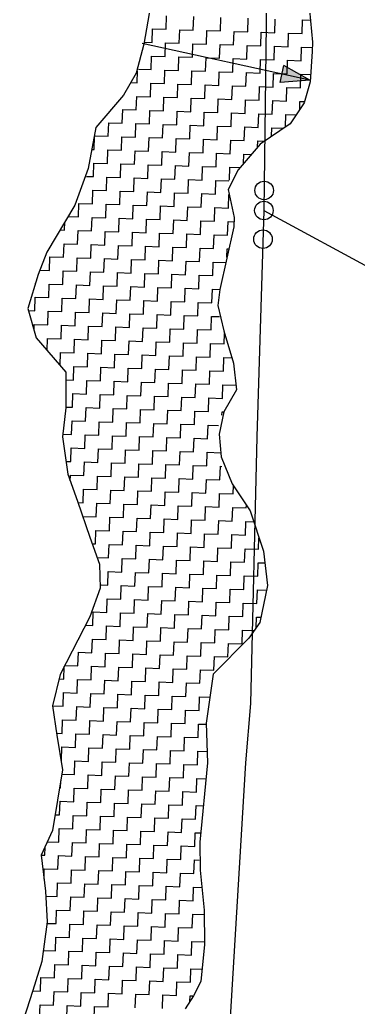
# Model space of a CAD drawing. Header units: metres. Extents: x 289133 to 292218, y 2093453 to 2100632.
# Drawn here: x 290690.5 to 290855.1, y 2095030.7 to 2095511.4 of the extents above; entities that cross this region are included whole.
import ezdxf

# ---------------------------------------------------------------- set-up
doc = ezdxf.new("R2010")
doc.units = ezdxf.units.M
doc.header["$MEASUREMENT"] = 0
doc.layers.add('POLY_HATCH', color=12, linetype='Continuous')
doc.layers.add('POLY_PARCEL', color=6, linetype='Continuous')

msp = doc.modelspace()

# ---------------------------------------------------------------- hatches: boundary and pattern name
h = msp.add_hatch(color=256)
h.paths.add_polyline_path([(290818.1, 2095484.95), (290817.2, 2095480.81), (290831.66, 2095482)])
h.paths.add_polyline_path([(290831.66, 2095482), (290819.01, 2095489.1), (290818.1, 2095484.95)])

# ---------------------------------------------------------------- linework, layer by layer
for points in [[(290831.66, 2095482), (290750.01, 2095499.78)], [(290817.2, 2095480.81), (290819.01, 2095489.1)], [(290831.66, 2095482), (290819.01, 2095489.1)], [(290831.66, 2095482), (290817.2, 2095480.81)]]:
    msp.add_lwpolyline(points)
for centre in [(290809.38, 2095428.28), (290809.26, 2095418.5), (290808.81, 2095404.54)]:
    msp.add_circle(centre, 4.51)
at = {"layer": 'POLY_HATCH'}
for p, q in [((290754.78, 2095521.95), (290750.84, 2095499.48)), ((290831.5, 2095515.97), (290832.95, 2095500.43)), ((290750.84, 2095499.48), (290747.17, 2095485.38)), ((290832.95, 2095500.43), (290832.8, 2095495.91)), ((290832.8, 2095495.91), (290831.69, 2095481.09)), ((290747.17, 2095485.38), (290741.01, 2095474.6)), ((290831.69, 2095481.09), (290828.78, 2095470.85)), ((290741.01, 2095474.6), (290727.6, 2095458.88)), ((290828.78, 2095470.85), (290822.01, 2095460.73)), ((290822.01, 2095460.73), (290807.48, 2095450.85)), ((290727.6, 2095458.88), (290723.74, 2095438.98)), ((290807.48, 2095450.85), (290796.75, 2095438.28)), ((290723.74, 2095438.98), (290717.37, 2095421.1)), ((290796.75, 2095438.28), (290791.93, 2095428.74)), ((290791.93, 2095428.74), (290794.73, 2095415.09)), ((290717.37, 2095421.1), (290703.73, 2095398.28)), ((290794.73, 2095415.09), (290794.59, 2095410.58)), ((290794.59, 2095410.58), (290787.82, 2095379.99)), ((290703.73, 2095398.28), (290699.51, 2095387.43)), ((290699.51, 2095387.43), (290694.47, 2095370.8)), ((290787.82, 2095379.99), (290786.93, 2095372.26)), ((290694.47, 2095370.8), (290698.54, 2095356.46)), ((290786.93, 2095372.26), (290789.77, 2095359.9)), ((290789.77, 2095359.9), (290794.44, 2095344.26)), ((290698.54, 2095356.46), (290712.87, 2095339.87)), ((290712.87, 2095339.87), (290712.97, 2095322.43)), ((290794.44, 2095344.26), (290795.97, 2095331.29)), ((290795.97, 2095331.29), (290789.82, 2095320.51)), ((290712.97, 2095322.43), (290711.23, 2095308.28)), ((290789.82, 2095320.51), (290787.54, 2095309.6)), ((290711.23, 2095308.28), (290713.89, 2095290.11)), ((290787.54, 2095309.6), (290788.49, 2095298.59)), ((290788.49, 2095298.59), (290793.89, 2095285.51)), ((290713.89, 2095290.11), (290718.65, 2095277.04)), ((290793.89, 2095285.51), (290802.52, 2095272.32)), ((290718.65, 2095277.04), (290724.55, 2095259.42)), ((290802.52, 2095272.32), (290809.01, 2095252.74)), ((290724.55, 2095259.42), (290729.31, 2095246.36)), ((290809.01, 2095252.74), (290811.06, 2095235.89)), ((290729.31, 2095246.36), (290729.59, 2095234.72)), ((290729.59, 2095234.72), (290724.63, 2095220.67)), ((290811.06, 2095235.89), (290807.27, 2095217.93)), ((290724.63, 2095220.67), (290710.18, 2095192.71)), ((290807.27, 2095217.93), (290801.86, 2095210.35)), ((290801.86, 2095210.35), (290784.51, 2095192.81)), ((290710.18, 2095192.71), (290706.47, 2095177.33)), ((290784.51, 2095192.81), (290781.18, 2095169.02)), ((290706.47, 2095177.33), (290708.6, 2095163.05)), ((290781.18, 2095169.02), (290781.86, 2095149.62)), ((290708.6, 2095163.05), (290711.3, 2095146.18)), ((290781.86, 2095149.62), (290778.06, 2095111)), ((290711.3, 2095146.18), (290706.52, 2095116.72)), ((290706.52, 2095116.72), (290700.97, 2095104.63)), ((290778.06, 2095111), (290778.28, 2095097.43)), ((290700.97, 2095104.63), (290703, 2095087.13)), ((290778.28, 2095097.43), (290780.25, 2095077.99)), ((290703, 2095087.13), (290703.83, 2095072.25)), ((290780.25, 2095077.99), (290780.37, 2095061.2)), ((290703.83, 2095072.25), (290701.28, 2095052.96)), ((290780.37, 2095061.2), (290778.51, 2095043.17)), ((290701.28, 2095052.96), (290696.96, 2095038.88)), ((290778.51, 2095043.17), (290775.06, 2095036.18)), ((290696.96, 2095038.88), (290690.53, 2095019.07)), ((290775.06, 2095036.18), (290770.99, 2095029.85))]:
    msp.add_line(p, q, dxfattribs=at)
at = {"layer": 'POLY_HATCH', "linetype": 'Continuous'}
for p, q in [((290761.68, 2095506.72), (290761.89, 2095513.34)), ((290774.92, 2095506.31), (290775.12, 2095512.92)), ((290788.15, 2095505.89), (290788.35, 2095512.5)), ((290801.38, 2095505.47), (290801.58, 2095512.09)), ((290814.61, 2095505.06), (290814.81, 2095511.67)), ((290827.84, 2095504.64), (290828.04, 2095511.26)), ((290828.04, 2095511.26), (290831.95, 2095511.13)), ((290754.86, 2095500.31), (290755.07, 2095506.93)), ((290755.07, 2095506.93), (290761.68, 2095506.72)), ((290768.09, 2095499.9), (290768.3, 2095506.51)), ((290768.3, 2095506.51), (290774.92, 2095506.31)), ((290781.32, 2095499.48), (290781.53, 2095506.1)), ((290781.53, 2095506.1), (290788.15, 2095505.89)), ((290794.55, 2095499.07), (290794.76, 2095505.68)), ((290794.76, 2095505.68), (290801.38, 2095505.47)), ((290807.78, 2095498.65), (290807.99, 2095505.26)), ((290807.99, 2095505.26), (290814.61, 2095505.06)), ((290821.01, 2095498.23), (290821.22, 2095504.85)), ((290821.22, 2095504.85), (290827.84, 2095504.64)), ((290751.01, 2095500.44), (290754.86, 2095500.31)), ((290761.27, 2095493.49), (290761.48, 2095500.11)), ((290761.48, 2095500.11), (290768.09, 2095499.9)), ((290774.5, 2095493.07), (290774.71, 2095499.69)), ((290774.71, 2095499.69), (290781.32, 2095499.48)), ((290787.73, 2095492.66), (290787.94, 2095499.27)), ((290787.94, 2095499.27), (290794.55, 2095499.07)), ((290800.96, 2095492.24), (290801.17, 2095498.86)), ((290801.17, 2095498.86), (290807.78, 2095498.65)), ((290814.19, 2095491.83), (290814.4, 2095498.44)), ((290814.4, 2095498.44), (290821.01, 2095498.23)), ((290754.45, 2095487.08), (290754.65, 2095493.7)), ((290754.65, 2095493.7), (290761.27, 2095493.49)), ((290827.42, 2095491.41), (290827.63, 2095498.03)), ((290827.63, 2095498.03), (290832.86, 2095497.86)), ((290767.68, 2095486.67), (290767.88, 2095493.28)), ((290767.88, 2095493.28), (290774.5, 2095493.07)), ((290780.91, 2095486.25), (290781.11, 2095492.87)), ((290781.11, 2095492.87), (290787.73, 2095492.66)), ((290794.14, 2095485.84), (290794.34, 2095492.45)), ((290794.34, 2095492.45), (290800.96, 2095492.24)), ((290807.37, 2095485.42), (290807.57, 2095492.03)), ((290807.57, 2095492.03), (290814.19, 2095491.83)), ((290820.6, 2095485), (290820.8, 2095491.62)), ((290820.8, 2095491.62), (290827.42, 2095491.41)), ((290747.62, 2095480.68), (290747.81, 2095486.5)), ((290748.25, 2095487.28), (290754.45, 2095487.08)), ((290760.85, 2095480.26), (290761.06, 2095486.88)), ((290761.06, 2095486.88), (290767.68, 2095486.67)), ((290774.08, 2095479.84), (290774.29, 2095486.46)), ((290774.29, 2095486.46), (290780.91, 2095486.25)), ((290787.31, 2095479.43), (290787.52, 2095486.04)), ((290787.52, 2095486.04), (290794.14, 2095485.84)), ((290800.54, 2095479.01), (290800.75, 2095485.63)), ((290800.75, 2095485.63), (290807.37, 2095485.42)), ((290813.77, 2095478.6), (290813.98, 2095485.21)), ((290813.98, 2095485.21), (290820.6, 2095485)), ((290827, 2095478.18), (290827.21, 2095484.79)), ((290827.21, 2095484.79), (290831.96, 2095484.65)), ((290744.54, 2095480.77), (290747.62, 2095480.68)), ((290754.03, 2095473.85), (290754.24, 2095480.47)), ((290754.24, 2095480.47), (290760.85, 2095480.26)), ((290767.26, 2095473.44), (290767.47, 2095480.05)), ((290767.47, 2095480.05), (290774.08, 2095479.84)), ((290780.49, 2095473.02), (290780.7, 2095479.64)), ((290780.7, 2095479.64), (290787.31, 2095479.43)), ((290793.72, 2095472.61), (290793.93, 2095479.22)), ((290793.93, 2095479.22), (290800.54, 2095479.01)), ((290740.74, 2095474.27), (290740.8, 2095474.27)), ((290740.8, 2095474.27), (290740.8, 2095474.35)), ((290806.95, 2095472.19), (290807.16, 2095478.8)), ((290807.16, 2095478.8), (290813.77, 2095478.6)), ((290820.18, 2095471.77), (290820.39, 2095478.39)), ((290820.39, 2095478.39), (290827, 2095478.18)), ((290747.21, 2095467.45), (290747.41, 2095474.06)), ((290747.41, 2095474.06), (290754.03, 2095473.85)), ((290760.44, 2095467.03), (290760.64, 2095473.65)), ((290760.64, 2095473.65), (290767.26, 2095473.44)), ((290773.67, 2095466.61), (290773.87, 2095473.23)), ((290773.87, 2095473.23), (290780.49, 2095473.02)), ((290786.9, 2095466.2), (290787.1, 2095472.81)), ((290787.1, 2095472.81), (290793.72, 2095472.61)), ((290800.13, 2095465.78), (290800.34, 2095472.4)), ((290800.34, 2095472.4), (290806.95, 2095472.19)), ((290813.36, 2095465.37), (290813.57, 2095471.98)), ((290813.57, 2095471.98), (290820.18, 2095471.77)), ((290826.67, 2095467.7), (290826.8, 2095471.56)), ((290826.8, 2095471.56), (290828.97, 2095471.5)), ((290740.38, 2095461.04), (290740.59, 2095467.65)), ((290740.59, 2095467.65), (290747.21, 2095467.45)), ((290753.61, 2095460.62), (290753.82, 2095467.24)), ((290753.82, 2095467.24), (290760.44, 2095467.03)), ((290766.84, 2095460.21), (290767.05, 2095466.82)), ((290767.05, 2095466.82), (290773.67, 2095466.61)), ((290780.07, 2095459.79), (290780.28, 2095466.41)), ((290780.28, 2095466.41), (290786.9, 2095466.2)), ((290793.3, 2095459.37), (290793.51, 2095465.99)), ((290793.51, 2095465.99), (290800.13, 2095465.78)), ((290806.53, 2095458.96), (290806.74, 2095465.57)), ((290806.74, 2095465.57), (290813.36, 2095465.37)), ((290819.79, 2095459.22), (290819.97, 2095465.16)), ((290819.97, 2095465.16), (290824.87, 2095465)), ((290733.56, 2095454.63), (290733.77, 2095461.25)), ((290733.77, 2095461.25), (290740.38, 2095461.04)), ((290746.79, 2095454.22), (290747, 2095460.83)), ((290747, 2095460.83), (290753.61, 2095460.62)), ((290760.02, 2095453.8), (290760.23, 2095460.42)), ((290760.23, 2095460.42), (290766.84, 2095460.21)), ((290773.25, 2095453.38), (290773.46, 2095460)), ((290773.46, 2095460), (290780.07, 2095459.79)), ((290786.48, 2095452.97), (290786.69, 2095459.58)), ((290786.69, 2095459.58), (290793.3, 2095459.37)), ((290799.71, 2095452.55), (290799.92, 2095459.17)), ((290799.92, 2095459.17), (290806.53, 2095458.96)), ((290813.02, 2095454.62), (290813.15, 2095458.75)), ((290813.15, 2095458.75), (290818.83, 2095458.57)), ((290726.74, 2095448.23), (290726.94, 2095454.84)), ((290726.94, 2095454.84), (290733.56, 2095454.63)), ((290739.97, 2095447.81), (290740.17, 2095454.42)), ((290740.17, 2095454.42), (290746.79, 2095454.22)), ((290753.2, 2095447.39), (290753.4, 2095454.01)), ((290753.4, 2095454.01), (290760.02, 2095453.8)), ((290766.43, 2095446.98), (290766.63, 2095453.59)), ((290766.63, 2095453.59), (290773.25, 2095453.38)), ((290779.66, 2095446.56), (290779.87, 2095453.18)), ((290779.87, 2095453.18), (290786.48, 2095452.97)), ((290792.89, 2095446.14), (290793.1, 2095452.76)), ((290793.1, 2095452.76), (290799.71, 2095452.55)), ((290806.23, 2095449.39), (290806.33, 2095452.34)), ((290806.33, 2095452.34), (290809.52, 2095452.24)), ((290725.54, 2095448.26), (290726.74, 2095448.23)), ((290733.14, 2095441.4), (290733.35, 2095448.02)), ((290733.35, 2095448.02), (290739.97, 2095447.81)), ((290746.37, 2095440.99), (290746.58, 2095447.6)), ((290746.58, 2095447.6), (290753.2, 2095447.39)), ((290759.6, 2095440.57), (290759.81, 2095447.19)), ((290759.81, 2095447.19), (290766.43, 2095446.98)), ((290772.83, 2095440.15), (290773.04, 2095446.77)), ((290773.04, 2095446.77), (290779.66, 2095446.56)), ((290786.06, 2095439.74), (290786.27, 2095446.35)), ((290786.27, 2095446.35), (290792.89, 2095446.14)), ((290799.36, 2095441.33), (290799.5, 2095445.94)), ((290799.5, 2095445.94), (290803.19, 2095445.82)), ((290726.32, 2095435), (290726.53, 2095441.61)), ((290726.53, 2095441.61), (290733.14, 2095441.4)), ((290739.55, 2095434.58), (290739.76, 2095441.19)), ((290739.76, 2095441.19), (290746.37, 2095440.99)), ((290752.78, 2095434.16), (290752.99, 2095440.78)), ((290752.99, 2095440.78), (290759.6, 2095440.57)), ((290766.01, 2095433.75), (290766.22, 2095440.36)), ((290766.22, 2095440.36), (290772.83, 2095440.15)), ((290779.24, 2095433.33), (290779.45, 2095439.95)), ((290779.45, 2095439.95), (290786.06, 2095439.74)), ((290792.48, 2095433.27), (290792.68, 2095439.53)), ((290792.68, 2095439.53), (290797.69, 2095439.37)), ((290722.99, 2095435.1), (290726.32, 2095435)), ((290732.73, 2095428.17), (290732.93, 2095434.79)), ((290732.93, 2095434.79), (290739.55, 2095434.58)), ((290745.96, 2095427.76), (290746.17, 2095434.37)), ((290746.17, 2095434.37), (290752.78, 2095434.16)), ((290759.19, 2095427.34), (290759.4, 2095433.95)), ((290759.4, 2095433.95), (290766.01, 2095433.75)), ((290772.42, 2095426.92), (290772.63, 2095433.54)), ((290772.63, 2095433.54), (290779.24, 2095433.33)), ((290785.65, 2095426.51), (290785.86, 2095433.12)), ((290785.86, 2095433.12), (290792.18, 2095432.92)), ((290725.9, 2095421.77), (290726.11, 2095428.38)), ((290726.11, 2095428.38), (290732.73, 2095428.17)), ((290739.13, 2095421.35), (290739.34, 2095427.96)), ((290739.34, 2095427.96), (290745.96, 2095427.76)), ((290752.36, 2095420.93), (290752.57, 2095427.55)), ((290752.57, 2095427.55), (290759.19, 2095427.34)), ((290765.59, 2095420.52), (290765.8, 2095427.13)), ((290765.8, 2095427.13), (290772.42, 2095426.92)), ((290778.82, 2095420.1), (290779.03, 2095426.72)), ((290779.03, 2095426.72), (290785.65, 2095426.51)), ((290792.05, 2095419.68), (290792.26, 2095426.3)), ((290792.26, 2095426.3), (290792.43, 2095426.29)), ((290719.08, 2095415.36), (290719.29, 2095421.97)), ((290719.29, 2095421.97), (290725.9, 2095421.77)), ((290732.31, 2095414.94), (290732.52, 2095421.56)), ((290732.52, 2095421.56), (290739.13, 2095421.35)), ((290745.54, 2095414.53), (290745.75, 2095421.14)), ((290745.75, 2095421.14), (290752.36, 2095420.93)), ((290758.77, 2095414.11), (290758.98, 2095420.72)), ((290758.98, 2095420.72), (290765.59, 2095420.52)), ((290772, 2095413.69), (290772.21, 2095420.31)), ((290772.21, 2095420.31), (290778.82, 2095420.1)), ((290785.23, 2095413.28), (290785.44, 2095419.89)), ((290785.44, 2095419.89), (290792.05, 2095419.68)), ((290712.26, 2095408.95), (290712.38, 2095412.75)), ((290714.03, 2095415.52), (290719.08, 2095415.36)), ((290725.49, 2095408.53), (290725.7, 2095415.15)), ((290725.7, 2095415.15), (290732.31, 2095414.94)), ((290738.72, 2095408.12), (290738.93, 2095414.73)), ((290738.93, 2095414.73), (290745.54, 2095414.53)), ((290751.95, 2095407.7), (290752.16, 2095414.32)), ((290752.16, 2095414.32), (290758.77, 2095414.11)), ((290765.18, 2095407.29), (290765.39, 2095413.9)), ((290765.39, 2095413.9), (290772, 2095413.69)), ((290778.41, 2095406.87), (290778.62, 2095413.48)), ((290778.62, 2095413.48), (290785.23, 2095413.28)), ((290791.64, 2095406.45), (290791.85, 2095413.07)), ((290791.85, 2095413.07), (290794.66, 2095412.98)), ((290710.15, 2095409.02), (290712.26, 2095408.95)), ((290718.66, 2095402.13), (290718.87, 2095408.74)), ((290718.87, 2095408.74), (290725.49, 2095408.53)), ((290731.89, 2095401.71), (290732.1, 2095408.33)), ((290732.1, 2095408.33), (290738.72, 2095408.12)), ((290745.12, 2095401.3), (290745.33, 2095407.91)), ((290745.33, 2095407.91), (290751.95, 2095407.7)), ((290758.35, 2095400.88), (290758.56, 2095407.49)), ((290758.56, 2095407.49), (290765.18, 2095407.29)), ((290771.59, 2095400.46), (290771.79, 2095407.08)), ((290771.79, 2095407.08), (290778.41, 2095406.87)), ((290711.84, 2095395.72), (290712.05, 2095402.34)), ((290712.05, 2095402.34), (290718.66, 2095402.13)), ((290784.82, 2095400.05), (290785.02, 2095406.66)), ((290785.02, 2095406.66), (290791.64, 2095406.45)), ((290725.07, 2095395.3), (290725.28, 2095401.92)), ((290725.28, 2095401.92), (290731.89, 2095401.71)), ((290738.3, 2095394.89), (290738.51, 2095401.5)), ((290738.51, 2095401.5), (290745.12, 2095401.3)), ((290751.53, 2095394.47), (290751.74, 2095401.09)), ((290751.74, 2095401.09), (290758.35, 2095400.88)), ((290764.76, 2095394.06), (290764.97, 2095400.67)), ((290764.97, 2095400.67), (290771.59, 2095400.46)), ((290777.99, 2095393.64), (290778.2, 2095400.25)), ((290778.2, 2095400.25), (290784.82, 2095400.05)), ((290791.3, 2095395.73), (290791.43, 2095399.84)), ((290791.43, 2095399.84), (290792.21, 2095399.81)), ((290705.02, 2095389.31), (290705.23, 2095395.93)), ((290705.23, 2095395.93), (290711.84, 2095395.72)), ((290718.25, 2095388.9), (290718.46, 2095395.51)), ((290718.46, 2095395.51), (290725.07, 2095395.3)), ((290731.48, 2095388.48), (290731.69, 2095395.1)), ((290731.69, 2095395.1), (290738.3, 2095394.89)), ((290744.71, 2095388.07), (290744.92, 2095394.68)), ((290744.92, 2095394.68), (290751.53, 2095394.47)), ((290757.94, 2095387.65), (290758.15, 2095394.26)), ((290758.15, 2095394.26), (290764.76, 2095394.06)), ((290771.17, 2095387.23), (290771.38, 2095393.85)), ((290771.38, 2095393.85), (290777.99, 2095393.64)), ((290784.4, 2095386.82), (290784.61, 2095393.43)), ((290784.61, 2095393.43), (290790.75, 2095393.24)), ((290700.3, 2095389.46), (290705.02, 2095389.31)), ((290711.42, 2095382.49), (290711.63, 2095389.11)), ((290711.63, 2095389.11), (290718.25, 2095388.9)), ((290724.65, 2095382.07), (290724.86, 2095388.69)), ((290724.86, 2095388.69), (290731.48, 2095388.48)), ((290737.88, 2095381.66), (290738.09, 2095388.27)), ((290738.09, 2095388.27), (290744.71, 2095388.07)), ((290751.12, 2095381.24), (290751.32, 2095387.86)), ((290751.32, 2095387.86), (290757.94, 2095387.65)), ((290698.14, 2095382.91), (290698.19, 2095382.91)), ((290698.19, 2095382.91), (290698.2, 2095383.11)), ((290764.35, 2095380.83), (290764.55, 2095387.44)), ((290764.55, 2095387.44), (290771.17, 2095387.23)), ((290777.58, 2095380.41), (290777.78, 2095387.02)), ((290777.78, 2095387.02), (290784.4, 2095386.82)), ((290704.6, 2095376.08), (290704.81, 2095382.7)), ((290704.81, 2095382.7), (290711.42, 2095382.49)), ((290717.83, 2095375.67), (290718.04, 2095382.28)), ((290718.04, 2095382.28), (290724.65, 2095382.07)), ((290731.06, 2095375.25), (290731.27, 2095381.87)), ((290731.27, 2095381.87), (290737.88, 2095381.66)), ((290744.29, 2095374.83), (290744.5, 2095381.45)), ((290744.5, 2095381.45), (290751.12, 2095381.24)), ((290757.52, 2095374.42), (290757.73, 2095381.03)), ((290757.73, 2095381.03), (290764.35, 2095380.83)), ((290770.75, 2095374), (290770.96, 2095380.62)), ((290770.96, 2095380.62), (290777.58, 2095380.41)), ((290783.98, 2095373.59), (290784.19, 2095380.2)), ((290784.19, 2095380.2), (290787.84, 2095380.09)), ((290697.78, 2095369.68), (290697.99, 2095376.29)), ((290697.99, 2095376.29), (290704.6, 2095376.08)), ((290711.01, 2095369.26), (290711.22, 2095375.88)), ((290711.22, 2095375.88), (290717.83, 2095375.67)), ((290724.24, 2095368.84), (290724.45, 2095375.46)), ((290724.45, 2095375.46), (290731.06, 2095375.25)), ((290737.47, 2095368.43), (290737.68, 2095375.04)), ((290737.68, 2095375.04), (290744.29, 2095374.83)), ((290750.7, 2095368.01), (290750.91, 2095374.63)), ((290750.91, 2095374.63), (290757.52, 2095374.42)), ((290763.93, 2095367.6), (290764.14, 2095374.21)), ((290764.14, 2095374.21), (290770.75, 2095374)), ((290777.16, 2095367.18), (290777.37, 2095373.79)), ((290777.37, 2095373.79), (290783.98, 2095373.59)), ((290694.76, 2095369.77), (290697.78, 2095369.68)), ((290704.18, 2095362.85), (290704.39, 2095369.47)), ((290704.39, 2095369.47), (290711.01, 2095369.26)), ((290717.41, 2095362.44), (290717.62, 2095369.05)), ((290717.62, 2095369.05), (290724.24, 2095368.84)), ((290730.65, 2095362.02), (290730.85, 2095368.64)), ((290730.85, 2095368.64), (290737.47, 2095368.43)), ((290743.88, 2095361.6), (290744.08, 2095368.22)), ((290744.08, 2095368.22), (290750.7, 2095368.01)), ((290757.11, 2095361.19), (290757.31, 2095367.8)), ((290757.31, 2095367.8), (290763.93, 2095367.6)), ((290770.34, 2095360.77), (290770.54, 2095367.39)), ((290770.54, 2095367.39), (290777.16, 2095367.18)), ((290783.57, 2095360.36), (290783.77, 2095366.97)), ((290783.77, 2095366.97), (290787.69, 2095366.85)), ((290697.48, 2095360.19), (290697.57, 2095363.06)), ((290697.57, 2095363.06), (290704.18, 2095362.85)), ((290710.59, 2095356.03), (290710.8, 2095362.65)), ((290710.8, 2095362.65), (290717.41, 2095362.44)), ((290723.82, 2095355.61), (290724.03, 2095362.23)), ((290724.03, 2095362.23), (290730.65, 2095362.02)), ((290737.05, 2095355.2), (290737.26, 2095361.81)), ((290737.26, 2095361.81), (290743.88, 2095361.6)), ((290750.28, 2095354.78), (290750.49, 2095361.4)), ((290750.49, 2095361.4), (290757.11, 2095361.19)), ((290763.51, 2095354.36), (290763.72, 2095360.98)), ((290763.72, 2095360.98), (290770.34, 2095360.77)), ((290776.74, 2095353.95), (290776.95, 2095360.56)), ((290776.95, 2095360.56), (290783.57, 2095360.36)), ((290703.79, 2095350.38), (290703.98, 2095356.24)), ((290703.98, 2095356.24), (290710.59, 2095356.03)), ((290717, 2095349.21), (290717.21, 2095355.82)), ((290717.21, 2095355.82), (290723.82, 2095355.61)), ((290730.23, 2095348.79), (290730.44, 2095355.41)), ((290730.44, 2095355.41), (290737.05, 2095355.2)), ((290743.46, 2095348.37), (290743.67, 2095354.99)), ((290743.67, 2095354.99), (290750.28, 2095354.78)), ((290756.69, 2095347.96), (290756.9, 2095354.57)), ((290756.9, 2095354.57), (290763.51, 2095354.36)), ((290769.92, 2095347.54), (290770.13, 2095354.16)), ((290770.13, 2095354.16), (290776.74, 2095353.95)), ((290789.97, 2095353.53), (290790.14, 2095358.68)), ((290710.18, 2095342.98), (290710.38, 2095349.41)), ((290710.38, 2095349.41), (290717, 2095349.21)), ((290783.15, 2095347.13), (290783.36, 2095353.74)), ((290783.36, 2095353.74), (290789.97, 2095353.53)), ((290723.41, 2095342.38), (290723.61, 2095349)), ((290723.61, 2095349), (290730.23, 2095348.79)), ((290736.64, 2095341.97), (290736.84, 2095348.58)), ((290736.84, 2095348.58), (290743.46, 2095348.37)), ((290749.87, 2095341.55), (290750.07, 2095348.17)), ((290750.07, 2095348.17), (290756.69, 2095347.96)), ((290763.1, 2095341.13), (290763.3, 2095347.75)), ((290763.3, 2095347.75), (290769.92, 2095347.54)), ((290776.33, 2095340.72), (290776.54, 2095347.33)), ((290776.54, 2095347.33), (290783.15, 2095347.13)), ((290789.56, 2095340.3), (290789.77, 2095346.92)), ((290789.77, 2095346.92), (290793.69, 2095346.79)), ((290716.58, 2095335.98), (290716.79, 2095342.59)), ((290716.79, 2095342.59), (290723.41, 2095342.38)), ((290729.81, 2095335.56), (290730.02, 2095342.18)), ((290730.02, 2095342.18), (290736.64, 2095341.97)), ((290743.04, 2095335.14), (290743.25, 2095341.76)), ((290743.25, 2095341.76), (290749.87, 2095341.55)), ((290756.27, 2095334.73), (290756.48, 2095341.34)), ((290756.48, 2095341.34), (290763.1, 2095341.13)), ((290769.5, 2095334.31), (290769.71, 2095340.93)), ((290769.71, 2095340.93), (290776.33, 2095340.72)), ((290782.73, 2095333.9), (290782.94, 2095340.51)), ((290782.94, 2095340.51), (290789.56, 2095340.3)), ((290712.89, 2095336.09), (290716.58, 2095335.98)), ((290722.99, 2095329.15), (290723.2, 2095335.77)), ((290723.2, 2095335.77), (290729.81, 2095335.56)), ((290736.22, 2095328.74), (290736.43, 2095335.35)), ((290736.43, 2095335.35), (290743.04, 2095335.14)), ((290749.45, 2095328.32), (290749.66, 2095334.94)), ((290749.66, 2095334.94), (290756.27, 2095334.73)), ((290762.68, 2095327.9), (290762.89, 2095334.52)), ((290762.89, 2095334.52), (290769.5, 2095334.31)), ((290775.91, 2095327.49), (290776.12, 2095334.1)), ((290776.12, 2095334.1), (290782.73, 2095333.9)), ((290789.14, 2095327.07), (290789.35, 2095333.69)), ((290789.35, 2095333.69), (290795.72, 2095333.49)), ((290716.17, 2095322.75), (290716.37, 2095329.36)), ((290716.37, 2095329.36), (290722.99, 2095329.15)), ((290729.4, 2095322.33), (290729.6, 2095328.94)), ((290729.6, 2095328.94), (290736.22, 2095328.74)), ((290742.63, 2095321.91), (290742.83, 2095328.53)), ((290742.83, 2095328.53), (290749.45, 2095328.32)), ((290755.86, 2095321.5), (290756.07, 2095328.11)), ((290756.07, 2095328.11), (290762.68, 2095327.9)), ((290769.09, 2095321.08), (290769.3, 2095327.7)), ((290769.3, 2095327.7), (290775.91, 2095327.49)), ((290782.32, 2095320.66), (290782.53, 2095327.28)), ((290782.53, 2095327.28), (290789.14, 2095327.07)), ((290712.97, 2095322.85), (290716.17, 2095322.75)), ((290722.57, 2095315.92), (290722.78, 2095322.54)), ((290722.78, 2095322.54), (290729.4, 2095322.33)), ((290735.8, 2095315.51), (290736.01, 2095322.12)), ((290736.01, 2095322.12), (290742.63, 2095321.91)), ((290749.03, 2095315.09), (290749.24, 2095321.71)), ((290749.24, 2095321.71), (290755.86, 2095321.5)), ((290762.26, 2095314.67), (290762.47, 2095321.29)), ((290762.47, 2095321.29), (290769.09, 2095321.08)), ((290775.49, 2095314.26), (290775.7, 2095320.87)), ((290775.7, 2095320.87), (290782.32, 2095320.66)), ((290788.88, 2095318.87), (290788.93, 2095320.46)), ((290788.93, 2095320.46), (290789.78, 2095320.43)), ((290715.75, 2095309.52), (290715.96, 2095316.13)), ((290715.96, 2095316.13), (290722.57, 2095315.92)), ((290728.98, 2095309.1), (290729.19, 2095315.71)), ((290729.19, 2095315.71), (290735.8, 2095315.51)), ((290742.21, 2095308.68), (290742.42, 2095315.3)), ((290742.42, 2095315.3), (290749.03, 2095315.09)), ((290755.44, 2095308.27), (290755.65, 2095314.88)), ((290755.65, 2095314.88), (290762.26, 2095314.67)), ((290768.67, 2095307.85), (290768.88, 2095314.47)), ((290768.88, 2095314.47), (290775.49, 2095314.26)), ((290781.9, 2095307.43), (290782.11, 2095314.05)), ((290782.11, 2095314.05), (290787.17, 2095313.89)), ((290711.4, 2095309.65), (290715.75, 2095309.52)), ((290722.16, 2095302.69), (290722.37, 2095309.31)), ((290722.37, 2095309.31), (290728.98, 2095309.1)), ((290735.39, 2095302.28), (290735.6, 2095308.89)), ((290735.6, 2095308.89), (290742.21, 2095308.68)), ((290748.62, 2095301.86), (290748.83, 2095308.48)), ((290748.83, 2095308.48), (290755.44, 2095308.27)), ((290761.85, 2095301.44), (290762.06, 2095308.06)), ((290762.06, 2095308.06), (290768.67, 2095307.85)), ((290775.08, 2095301.03), (290775.29, 2095307.64)), ((290775.29, 2095307.64), (290781.9, 2095307.43)), ((290715.33, 2095296.29), (290715.54, 2095302.9)), ((290715.54, 2095302.9), (290722.16, 2095302.69)), ((290728.56, 2095295.87), (290728.77, 2095302.48)), ((290728.77, 2095302.48), (290735.39, 2095302.28)), ((290741.79, 2095295.45), (290742, 2095302.07)), ((290742, 2095302.07), (290748.62, 2095301.86)), ((290755.02, 2095295.04), (290755.23, 2095301.65)), ((290755.23, 2095301.65), (290761.85, 2095301.44)), ((290768.25, 2095294.62), (290768.46, 2095301.24)), ((290768.46, 2095301.24), (290775.08, 2095301.03)), ((290712.98, 2095296.36), (290715.33, 2095296.29)), ((290781.49, 2095294.2), (290781.69, 2095300.82)), ((290781.69, 2095300.82), (290788.31, 2095300.61)), ((290788.31, 2095300.61), (290788.31, 2095300.64)), ((290721.74, 2095289.46), (290721.95, 2095296.08)), ((290721.95, 2095296.08), (290728.56, 2095295.87)), ((290734.97, 2095289.05), (290735.18, 2095295.66)), ((290735.18, 2095295.66), (290741.79, 2095295.45)), ((290748.2, 2095288.63), (290748.41, 2095295.24)), ((290748.41, 2095295.24), (290755.02, 2095295.04)), ((290761.43, 2095288.21), (290761.64, 2095294.83)), ((290761.64, 2095294.83), (290768.25, 2095294.62)), ((290774.66, 2095287.8), (290774.87, 2095294.41)), ((290774.87, 2095294.41), (290781.49, 2095294.2)), ((290787.89, 2095287.38), (290788.1, 2095294)), ((290788.1, 2095294), (290788.88, 2095293.97)), ((290715.04, 2095286.95), (290715.13, 2095289.67)), ((290715.13, 2095289.67), (290721.74, 2095289.46)), ((290728.15, 2095282.64), (290728.36, 2095289.25)), ((290728.36, 2095289.25), (290734.97, 2095289.05)), ((290741.38, 2095282.22), (290741.59, 2095288.84)), ((290741.59, 2095288.84), (290748.2, 2095288.63)), ((290754.61, 2095281.81), (290754.82, 2095288.42)), ((290754.82, 2095288.42), (290761.43, 2095288.21)), ((290767.84, 2095281.39), (290768.05, 2095288.01)), ((290768.05, 2095288.01), (290774.66, 2095287.8)), ((290781.07, 2095280.97), (290781.28, 2095287.59)), ((290781.28, 2095287.59), (290787.89, 2095287.38)), ((290721.32, 2095276.23), (290721.53, 2095282.85)), ((290721.53, 2095282.85), (290728.15, 2095282.64)), ((290734.55, 2095275.82), (290734.76, 2095282.43)), ((290734.76, 2095282.43), (290741.38, 2095282.22)), ((290747.79, 2095275.4), (290747.99, 2095282.01)), ((290747.99, 2095282.01), (290754.61, 2095281.81)), ((290794.3, 2095280.56), (290794.43, 2095284.68)), ((290761.02, 2095274.98), (290761.22, 2095281.6)), ((290761.22, 2095281.6), (290767.84, 2095281.39)), ((290774.25, 2095274.57), (290774.45, 2095281.18)), ((290774.45, 2095281.18), (290781.07, 2095280.97)), ((290787.48, 2095274.15), (290787.68, 2095280.77)), ((290787.68, 2095280.77), (290794.3, 2095280.56)), ((290718.9, 2095276.31), (290721.32, 2095276.23)), ((290727.73, 2095269.41), (290727.94, 2095276.02)), ((290727.94, 2095276.02), (290734.55, 2095275.82)), ((290740.96, 2095268.99), (290741.17, 2095275.61)), ((290741.17, 2095275.61), (290747.79, 2095275.4)), ((290754.19, 2095268.58), (290754.4, 2095275.19)), ((290754.4, 2095275.19), (290761.02, 2095274.98)), ((290767.42, 2095268.16), (290767.63, 2095274.77)), ((290767.63, 2095274.77), (290774.25, 2095274.57)), ((290780.65, 2095267.74), (290780.86, 2095274.36)), ((290780.86, 2095274.36), (290787.48, 2095274.15)), ((290793.88, 2095267.33), (290794.09, 2095273.94)), ((290794.09, 2095273.94), (290800.71, 2095273.73)), ((290800.71, 2095273.73), (290800.75, 2095275.03)), ((290721.14, 2095269.62), (290727.73, 2095269.41)), ((290734.14, 2095262.59), (290734.35, 2095269.2)), ((290734.35, 2095269.2), (290740.96, 2095268.99)), ((290747.37, 2095262.17), (290747.58, 2095268.78)), ((290747.58, 2095268.78), (290754.19, 2095268.58)), ((290760.6, 2095261.75), (290760.81, 2095268.37)), ((290760.81, 2095268.37), (290767.42, 2095268.16)), ((290773.83, 2095261.34), (290774.04, 2095267.95)), ((290774.04, 2095267.95), (290780.65, 2095267.74)), ((290787.06, 2095260.92), (290787.27, 2095267.54)), ((290787.27, 2095267.54), (290793.88, 2095267.33)), ((290727.32, 2095256.18), (290727.52, 2095262.79)), ((290727.52, 2095262.79), (290734.14, 2095262.59)), ((290800.29, 2095260.5), (290800.5, 2095267.12)), ((290800.5, 2095267.12), (290804.28, 2095267)), ((290740.55, 2095255.76), (290740.75, 2095262.38)), ((290740.75, 2095262.38), (290747.37, 2095262.17)), ((290753.78, 2095255.35), (290753.98, 2095261.96)), ((290753.98, 2095261.96), (290760.6, 2095261.75)), ((290767.01, 2095254.93), (290767.21, 2095261.54)), ((290767.21, 2095261.54), (290773.83, 2095261.34)), ((290780.24, 2095254.51), (290780.44, 2095261.13)), ((290780.44, 2095261.13), (290787.06, 2095260.92)), ((290793.47, 2095254.1), (290793.67, 2095260.71)), ((290793.67, 2095260.71), (290800.29, 2095260.5)), ((290806.7, 2095253.68), (290806.87, 2095259.19)), ((290725.72, 2095256.23), (290727.32, 2095256.18)), ((290733.72, 2095249.35), (290733.93, 2095255.97)), ((290733.93, 2095255.97), (290740.55, 2095255.76)), ((290746.95, 2095248.94), (290747.16, 2095255.55)), ((290747.16, 2095255.55), (290753.78, 2095255.35)), ((290760.18, 2095248.52), (290760.39, 2095255.14)), ((290760.39, 2095255.14), (290767.01, 2095254.93)), ((290773.41, 2095248.11), (290773.62, 2095254.72)), ((290773.62, 2095254.72), (290780.24, 2095254.51)), ((290786.64, 2095247.69), (290786.85, 2095254.31)), ((290786.85, 2095254.31), (290793.47, 2095254.1)), ((290799.87, 2095247.27), (290800.08, 2095253.89)), ((290800.08, 2095253.89), (290806.7, 2095253.68)), ((290728.16, 2095249.53), (290733.72, 2095249.35)), ((290740.13, 2095242.53), (290740.34, 2095249.15)), ((290740.34, 2095249.15), (290746.95, 2095248.94)), ((290753.36, 2095242.12), (290753.57, 2095248.73)), ((290753.57, 2095248.73), (290760.18, 2095248.52)), ((290766.59, 2095241.7), (290766.8, 2095248.31)), ((290766.8, 2095248.31), (290773.41, 2095248.11)), ((290779.82, 2095241.28), (290780.03, 2095247.9)), ((290780.03, 2095247.9), (290786.64, 2095247.69)), ((290793.05, 2095240.87), (290793.26, 2095247.48)), ((290793.26, 2095247.48), (290799.87, 2095247.27)), ((290806.28, 2095240.45), (290806.49, 2095247.07)), ((290806.49, 2095247.07), (290809.71, 2095246.96)), ((290733.31, 2095236.12), (290733.51, 2095242.74)), ((290733.51, 2095242.74), (290740.13, 2095242.53)), ((290746.54, 2095235.71), (290746.74, 2095242.32)), ((290746.74, 2095242.32), (290753.36, 2095242.12)), ((290759.77, 2095235.29), (290759.97, 2095241.91)), ((290759.97, 2095241.91), (290766.59, 2095241.7)), ((290773, 2095234.88), (290773.2, 2095241.49)), ((290773.2, 2095241.49), (290779.82, 2095241.28)), ((290786.23, 2095234.46), (290786.44, 2095241.07)), ((290786.44, 2095241.07), (290793.05, 2095240.87)), ((290799.46, 2095234.04), (290799.67, 2095240.66)), ((290799.67, 2095240.66), (290806.28, 2095240.45)), ((290730.12, 2095236.22), (290733.31, 2095236.12)), ((290739.71, 2095229.3), (290739.92, 2095235.92)), ((290739.92, 2095235.92), (290746.54, 2095235.71)), ((290752.94, 2095228.89), (290753.15, 2095235.5)), ((290753.15, 2095235.5), (290759.77, 2095235.29)), ((290766.17, 2095228.47), (290766.38, 2095235.08)), ((290766.38, 2095235.08), (290773, 2095234.88)), ((290779.4, 2095228.05), (290779.61, 2095234.67)), ((290779.61, 2095234.67), (290786.23, 2095234.46)), ((290792.63, 2095227.64), (290792.84, 2095234.25)), ((290792.84, 2095234.25), (290799.46, 2095234.04)), ((290805.86, 2095227.22), (290806.07, 2095233.84)), ((290806.07, 2095233.84), (290810.6, 2095233.69)), ((290732.89, 2095222.89), (290733.1, 2095229.51)), ((290733.1, 2095229.51), (290739.71, 2095229.3)), ((290746.12, 2095222.48), (290746.33, 2095229.09)), ((290746.33, 2095229.09), (290752.94, 2095228.89)), ((290759.35, 2095222.06), (290759.56, 2095228.68)), ((290759.56, 2095228.68), (290766.17, 2095228.47)), ((290772.58, 2095221.65), (290772.79, 2095228.26)), ((290772.79, 2095228.26), (290779.4, 2095228.05)), ((290785.81, 2095221.23), (290786.02, 2095227.84)), ((290786.02, 2095227.84), (290792.63, 2095227.64)), ((290799.04, 2095220.81), (290799.25, 2095227.43)), ((290799.25, 2095227.43), (290805.86, 2095227.22)), ((290726.07, 2095216.49), (290726.27, 2095223.1)), ((290726.27, 2095223.1), (290732.89, 2095222.89)), ((290739.3, 2095216.07), (290739.5, 2095222.69)), ((290739.5, 2095222.69), (290746.12, 2095222.48)), ((290752.53, 2095215.65), (290752.74, 2095222.27)), ((290752.74, 2095222.27), (290759.35, 2095222.06)), ((290765.76, 2095215.24), (290765.97, 2095221.85)), ((290765.97, 2095221.85), (290772.58, 2095221.65)), ((290778.99, 2095214.82), (290779.2, 2095221.44)), ((290779.2, 2095221.44), (290785.81, 2095221.23)), ((290792.22, 2095214.41), (290792.43, 2095221.02)), ((290792.43, 2095221.02), (290799.04, 2095220.81)), ((290805.49, 2095215.44), (290805.66, 2095220.6)), ((290805.66, 2095220.6), (290807.82, 2095220.54)), ((290722.52, 2095216.6), (290726.07, 2095216.49)), ((290732.47, 2095209.66), (290732.68, 2095216.28)), ((290732.68, 2095216.28), (290739.3, 2095216.07)), ((290745.7, 2095209.25), (290745.91, 2095215.86)), ((290745.91, 2095215.86), (290752.53, 2095215.65)), ((290758.93, 2095208.83), (290759.14, 2095215.45)), ((290759.14, 2095215.45), (290765.76, 2095215.24)), ((290772.16, 2095208.42), (290772.37, 2095215.03)), ((290772.37, 2095215.03), (290778.99, 2095214.82)), ((290785.39, 2095208), (290785.6, 2095214.61)), ((290785.6, 2095214.61), (290792.22, 2095214.41)), ((290719.16, 2095210.08), (290719.24, 2095210.08)), ((290719.24, 2095210.08), (290719.25, 2095210.26)), ((290725.65, 2095203.26), (290725.86, 2095209.87)), ((290725.86, 2095209.87), (290732.47, 2095209.66)), ((290798.62, 2095207.58), (290798.83, 2095214.2)), ((290798.83, 2095214.2), (290804.48, 2095214.02)), ((290738.88, 2095202.84), (290739.09, 2095209.46)), ((290739.09, 2095209.46), (290745.7, 2095209.25)), ((290752.11, 2095202.42), (290752.32, 2095209.04)), ((290752.32, 2095209.04), (290758.93, 2095208.83)), ((290765.34, 2095202.01), (290765.55, 2095208.62)), ((290765.55, 2095208.62), (290772.16, 2095208.42)), ((290778.57, 2095201.59), (290778.78, 2095208.21)), ((290778.78, 2095208.21), (290785.39, 2095208)), ((290791.8, 2095201.18), (290792.01, 2095207.79)), ((290792.01, 2095207.79), (290798.62, 2095207.58)), ((290718.83, 2095196.85), (290719.03, 2095203.47)), ((290719.03, 2095203.47), (290725.65, 2095203.26)), ((290732.06, 2095196.43), (290732.27, 2095203.05)), ((290732.27, 2095203.05), (290738.88, 2095202.84)), ((290745.29, 2095196.02), (290745.5, 2095202.63)), ((290745.5, 2095202.63), (290752.11, 2095202.42)), ((290758.52, 2095195.6), (290758.73, 2095202.22)), ((290758.73, 2095202.22), (290765.34, 2095202.01)), ((290771.75, 2095195.18), (290771.96, 2095201.8)), ((290771.96, 2095201.8), (290778.57, 2095201.59)), ((290784.98, 2095194.77), (290785.19, 2095201.38)), ((290785.19, 2095201.38), (290791.8, 2095201.18)), ((290712, 2095190.44), (290712.2, 2095196.61)), ((290712.42, 2095197.05), (290718.83, 2095196.85)), ((290725.23, 2095190.03), (290725.44, 2095196.64)), ((290725.44, 2095196.64), (290732.06, 2095196.43)), ((290738.46, 2095189.61), (290738.67, 2095196.23)), ((290738.67, 2095196.23), (290745.29, 2095196.02)), ((290751.69, 2095189.19), (290751.9, 2095195.81)), ((290751.9, 2095195.81), (290758.52, 2095195.6)), ((290764.92, 2095188.78), (290765.13, 2095195.39)), ((290765.13, 2095195.39), (290771.75, 2095195.18)), ((290709.65, 2095190.52), (290712, 2095190.44)), ((290778.16, 2095188.36), (290778.36, 2095194.98)), ((290778.36, 2095194.98), (290784.98, 2095194.77)), ((290718.41, 2095183.62), (290718.62, 2095190.23)), ((290718.62, 2095190.23), (290725.23, 2095190.03)), ((290731.64, 2095183.2), (290731.85, 2095189.82)), ((290731.85, 2095189.82), (290738.46, 2095189.61)), ((290744.87, 2095182.79), (290745.08, 2095189.4)), ((290745.08, 2095189.4), (290751.69, 2095189.19)), ((290758.1, 2095182.37), (290758.31, 2095188.99)), ((290758.31, 2095188.99), (290764.92, 2095188.78)), ((290771.33, 2095181.95), (290771.54, 2095188.57)), ((290771.54, 2095188.57), (290778.16, 2095188.36)), ((290711.59, 2095177.21), (290711.8, 2095183.83)), ((290711.8, 2095183.83), (290718.41, 2095183.62)), ((290724.82, 2095176.8), (290725.03, 2095183.41)), ((290725.03, 2095183.41), (290731.64, 2095183.2)), ((290738.05, 2095176.38), (290738.26, 2095183)), ((290738.26, 2095183), (290744.87, 2095182.79)), ((290751.28, 2095175.96), (290751.49, 2095182.58)), ((290751.49, 2095182.58), (290758.1, 2095182.37)), ((290764.51, 2095175.55), (290764.72, 2095182.16)), ((290764.72, 2095182.16), (290771.33, 2095181.95)), ((290777.74, 2095175.13), (290777.95, 2095181.75)), ((290777.95, 2095181.75), (290782.94, 2095181.59)), ((290706.48, 2095177.37), (290711.59, 2095177.21)), ((290717.99, 2095170.39), (290718.2, 2095177)), ((290718.2, 2095177), (290724.82, 2095176.8)), ((290731.22, 2095169.97), (290731.43, 2095176.59)), ((290731.43, 2095176.59), (290738.05, 2095176.38)), ((290744.45, 2095169.56), (290744.66, 2095176.17)), ((290744.66, 2095176.17), (290751.28, 2095175.96)), ((290757.69, 2095169.14), (290757.89, 2095175.76)), ((290757.89, 2095175.76), (290764.51, 2095175.55)), ((290770.92, 2095168.72), (290771.12, 2095175.34)), ((290771.12, 2095175.34), (290777.74, 2095175.13)), ((290711.17, 2095163.98), (290711.38, 2095170.6)), ((290711.38, 2095170.6), (290717.99, 2095170.39)), ((290724.4, 2095163.57), (290724.61, 2095170.18)), ((290724.61, 2095170.18), (290731.22, 2095169.97)), ((290737.63, 2095163.15), (290737.84, 2095169.76)), ((290737.84, 2095169.76), (290744.45, 2095169.56)), ((290750.86, 2095162.73), (290751.07, 2095169.35)), ((290751.07, 2095169.35), (290757.69, 2095169.14)), ((290764.09, 2095162.32), (290764.3, 2095168.93)), ((290764.3, 2095168.93), (290770.92, 2095168.72)), ((290777.32, 2095161.9), (290777.53, 2095168.52)), ((290777.53, 2095168.52), (290781.2, 2095168.4)), ((290708.45, 2095164.07), (290711.17, 2095163.98)), ((290717.58, 2095157.16), (290717.79, 2095163.77)), ((290717.79, 2095163.77), (290724.4, 2095163.57)), ((290730.81, 2095156.74), (290731.02, 2095163.36)), ((290731.02, 2095163.36), (290737.63, 2095163.15)), ((290744.04, 2095156.33), (290744.25, 2095162.94)), ((290744.25, 2095162.94), (290750.86, 2095162.73)), ((290757.27, 2095155.91), (290757.48, 2095162.53)), ((290757.48, 2095162.53), (290764.09, 2095162.32)), ((290770.5, 2095155.49), (290770.71, 2095162.11)), ((290770.71, 2095162.11), (290777.32, 2095161.9)), ((290710.75, 2095150.75), (290710.96, 2095157.37)), ((290710.96, 2095157.37), (290717.58, 2095157.16)), ((290723.99, 2095150.34), (290724.19, 2095156.95)), ((290724.19, 2095156.95), (290730.81, 2095156.74)), ((290737.22, 2095149.92), (290737.42, 2095156.53)), ((290737.42, 2095156.53), (290744.04, 2095156.33)), ((290750.45, 2095149.5), (290750.65, 2095156.12)), ((290750.65, 2095156.12), (290757.27, 2095155.91)), ((290763.68, 2095149.09), (290763.88, 2095155.7)), ((290763.88, 2095155.7), (290770.5, 2095155.49)), ((290776.91, 2095148.67), (290777.11, 2095155.29)), ((290777.11, 2095155.29), (290781.67, 2095155.14)), ((290710.57, 2095150.76), (290710.75, 2095150.75)), ((290717.16, 2095143.93), (290717.37, 2095150.54)), ((290717.37, 2095150.54), (290723.99, 2095150.34)), ((290730.39, 2095143.51), (290730.6, 2095150.13)), ((290730.6, 2095150.13), (290737.22, 2095149.92)), ((290743.62, 2095143.1), (290743.83, 2095149.71)), ((290743.83, 2095149.71), (290750.45, 2095149.5)), ((290756.85, 2095142.68), (290757.06, 2095149.3)), ((290757.06, 2095149.3), (290763.68, 2095149.09)), ((290770.08, 2095142.26), (290770.29, 2095148.88)), ((290770.29, 2095148.88), (290776.91, 2095148.67)), ((290710.97, 2095144.12), (290717.16, 2095143.93)), ((290723.57, 2095137.11), (290723.78, 2095143.72)), ((290723.78, 2095143.72), (290730.39, 2095143.51)), ((290736.8, 2095136.69), (290737.01, 2095143.3)), ((290737.01, 2095143.3), (290743.62, 2095143.1)), ((290750.03, 2095136.27), (290750.24, 2095142.89)), ((290750.24, 2095142.89), (290756.85, 2095142.68)), ((290763.26, 2095135.86), (290763.47, 2095142.47)), ((290763.47, 2095142.47), (290770.08, 2095142.26)), ((290710.34, 2095137.52), (290710.44, 2095140.91)), ((290776.49, 2095135.44), (290776.7, 2095142.06)), ((290776.7, 2095142.06), (290781.1, 2095141.92)), ((290709.9, 2095137.54), (290710.34, 2095137.52)), ((290716.75, 2095130.7), (290716.95, 2095137.31)), ((290716.95, 2095137.31), (290723.57, 2095137.11)), ((290729.98, 2095130.28), (290730.18, 2095136.9)), ((290730.18, 2095136.9), (290736.8, 2095136.69)), ((290743.21, 2095129.87), (290743.41, 2095136.48)), ((290743.41, 2095136.48), (290750.03, 2095136.27)), ((290756.44, 2095129.45), (290756.64, 2095136.06)), ((290756.64, 2095136.06), (290763.26, 2095135.86)), ((290769.67, 2095129.03), (290769.87, 2095135.65)), ((290769.87, 2095135.65), (290776.49, 2095135.44)), ((290709.92, 2095124.29), (290710.13, 2095130.91)), ((290710.13, 2095130.91), (290716.75, 2095130.7)), ((290723.15, 2095123.88), (290723.36, 2095130.49)), ((290723.36, 2095130.49), (290729.98, 2095130.28)), ((290736.38, 2095123.46), (290736.59, 2095130.07)), ((290736.59, 2095130.07), (290743.21, 2095129.87)), ((290749.61, 2095123.04), (290749.82, 2095129.66)), ((290749.82, 2095129.66), (290756.44, 2095129.45)), ((290762.84, 2095122.63), (290763.05, 2095129.24)), ((290763.05, 2095129.24), (290769.67, 2095129.03)), ((290776.07, 2095122.21), (290776.28, 2095128.83)), ((290776.28, 2095128.83), (290779.8, 2095128.71)), ((290707.76, 2095124.36), (290709.92, 2095124.29)), ((290716.33, 2095117.47), (290716.54, 2095124.08)), ((290716.54, 2095124.08), (290723.15, 2095123.88)), ((290729.56, 2095117.05), (290729.77, 2095123.67)), ((290729.77, 2095123.67), (290736.38, 2095123.46)), ((290742.79, 2095116.64), (290743, 2095123.25)), ((290743, 2095123.25), (290749.61, 2095123.04)), ((290756.02, 2095116.22), (290756.23, 2095122.83)), ((290756.23, 2095122.83), (290762.84, 2095122.63)), ((290769.25, 2095115.8), (290769.46, 2095122.42)), ((290769.46, 2095122.42), (290776.07, 2095122.21)), ((290709.51, 2095111.06), (290709.71, 2095117.68)), ((290709.71, 2095117.68), (290716.33, 2095117.47)), ((290722.74, 2095110.64), (290722.94, 2095117.26)), ((290722.94, 2095117.26), (290729.56, 2095117.05)), ((290735.97, 2095110.23), (290736.17, 2095116.84)), ((290736.17, 2095116.84), (290742.79, 2095116.64)), ((290749.2, 2095109.81), (290749.41, 2095116.43)), ((290749.41, 2095116.43), (290756.02, 2095116.22)), ((290762.43, 2095109.4), (290762.64, 2095116.01)), ((290762.64, 2095116.01), (290769.25, 2095115.8)), ((290775.66, 2095108.98), (290775.87, 2095115.59)), ((290775.87, 2095115.59), (290778.51, 2095115.51)), ((290704, 2095111.23), (290709.51, 2095111.06)), ((290715.91, 2095104.24), (290716.12, 2095110.85)), ((290716.12, 2095110.85), (290722.74, 2095110.64)), ((290729.14, 2095103.82), (290729.35, 2095110.44)), ((290729.35, 2095110.44), (290735.97, 2095110.23)), ((290742.37, 2095103.41), (290742.58, 2095110.02)), ((290742.58, 2095110.02), (290749.2, 2095109.81)), ((290755.6, 2095102.99), (290755.81, 2095109.6)), ((290755.81, 2095109.6), (290762.43, 2095109.4)), ((290768.83, 2095102.57), (290769.04, 2095109.19)), ((290769.04, 2095109.19), (290775.66, 2095108.98)), ((290701.01, 2095104.71), (290702.68, 2095104.65)), ((290702.68, 2095104.65), (290702.81, 2095108.64)), ((290709.09, 2095097.83), (290709.3, 2095104.45)), ((290709.3, 2095104.45), (290715.91, 2095104.24)), ((290722.32, 2095097.41), (290722.53, 2095104.03)), ((290722.53, 2095104.03), (290729.14, 2095103.82)), ((290735.55, 2095097), (290735.76, 2095103.61)), ((290735.76, 2095103.61), (290742.37, 2095103.41)), ((290748.78, 2095096.58), (290748.99, 2095103.2)), ((290748.99, 2095103.2), (290755.6, 2095102.99)), ((290762.01, 2095096.17), (290762.22, 2095102.78)), ((290762.22, 2095102.78), (290768.83, 2095102.57)), ((290775.24, 2095095.75), (290775.45, 2095102.36)), ((290775.45, 2095102.36), (290777.79, 2095102.29)), ((290702.32, 2095093.04), (290702.47, 2095098.04)), ((290702.47, 2095098.04), (290709.09, 2095097.83)), ((290715.5, 2095091.01), (290715.7, 2095097.62)), ((290715.7, 2095097.62), (290722.32, 2095097.41)), ((290728.73, 2095090.59), (290728.94, 2095097.21)), ((290728.94, 2095097.21), (290735.55, 2095097)), ((290741.96, 2095090.18), (290742.17, 2095096.79)), ((290742.17, 2095096.79), (290748.78, 2095096.58)), ((290755.19, 2095089.76), (290755.4, 2095096.37)), ((290755.4, 2095096.37), (290762.01, 2095096.17)), ((290768.42, 2095089.34), (290768.63, 2095095.96)), ((290768.63, 2095095.96), (290775.24, 2095095.75)), ((290708.67, 2095084.6), (290708.88, 2095091.22)), ((290708.88, 2095091.22), (290715.5, 2095091.01)), ((290721.9, 2095084.18), (290722.11, 2095090.8)), ((290722.11, 2095090.8), (290728.73, 2095090.59)), ((290735.13, 2095083.77), (290735.34, 2095090.38)), ((290735.34, 2095090.38), (290741.96, 2095090.18)), ((290748.36, 2095083.35), (290748.57, 2095089.97)), ((290748.57, 2095089.97), (290755.19, 2095089.76)), ((290761.59, 2095082.94), (290761.8, 2095089.55)), ((290761.8, 2095089.55), (290768.42, 2095089.34)), ((290703.28, 2095084.77), (290708.67, 2095084.6)), ((290774.82, 2095082.52), (290775.03, 2095089.13)), ((290775.03, 2095089.13), (290779.13, 2095089.01)), ((290715.08, 2095077.78), (290715.29, 2095084.39)), ((290715.29, 2095084.39), (290721.9, 2095084.18)), ((290728.31, 2095077.36), (290728.52, 2095083.98)), ((290728.52, 2095083.98), (290735.13, 2095083.77)), ((290741.54, 2095076.94), (290741.75, 2095083.56)), ((290741.75, 2095083.56), (290748.36, 2095083.35)), ((290754.77, 2095076.53), (290754.98, 2095083.14)), ((290754.98, 2095083.14), (290761.59, 2095082.94)), ((290768, 2095076.11), (290768.21, 2095082.73)), ((290768.21, 2095082.73), (290774.82, 2095082.52)), ((290708.26, 2095071.37), (290708.47, 2095077.99)), ((290708.47, 2095077.99), (290715.08, 2095077.78)), ((290721.49, 2095070.95), (290721.7, 2095077.57)), ((290721.7, 2095077.57), (290728.31, 2095077.36)), ((290734.72, 2095070.54), (290734.93, 2095077.15)), ((290734.93, 2095077.15), (290741.54, 2095076.94)), ((290747.95, 2095070.12), (290748.16, 2095076.74)), ((290748.16, 2095076.74), (290754.77, 2095076.53)), ((290761.18, 2095069.71), (290761.39, 2095076.32)), ((290761.39, 2095076.32), (290768, 2095076.11)), ((290774.41, 2095069.29), (290774.62, 2095075.9)), ((290774.62, 2095075.9), (290780.27, 2095075.73)), ((290703.73, 2095071.51), (290708.26, 2095071.37)), ((290714.66, 2095064.55), (290714.87, 2095071.16)), ((290714.87, 2095071.16), (290721.49, 2095070.95)), ((290727.89, 2095064.13), (290728.1, 2095070.75)), ((290728.1, 2095070.75), (290734.72, 2095070.54)), ((290741.12, 2095063.71), (290741.33, 2095070.33)), ((290741.33, 2095070.33), (290747.95, 2095070.12)), ((290754.36, 2095063.3), (290754.56, 2095069.91)), ((290754.56, 2095069.91), (290761.18, 2095069.71)), ((290767.59, 2095062.88), (290767.79, 2095069.5)), ((290767.79, 2095069.5), (290774.41, 2095069.29)), ((290707.84, 2095058.14), (290708.05, 2095064.76)), ((290708.05, 2095064.76), (290714.66, 2095064.55)), ((290721.07, 2095057.72), (290721.28, 2095064.34)), ((290721.28, 2095064.34), (290727.89, 2095064.13)), ((290734.3, 2095057.31), (290734.51, 2095063.92)), ((290734.51, 2095063.92), (290741.12, 2095063.71)), ((290747.53, 2095056.89), (290747.74, 2095063.51)), ((290747.74, 2095063.51), (290754.36, 2095063.3)), ((290760.76, 2095056.47), (290760.97, 2095063.09)), ((290760.97, 2095063.09), (290767.59, 2095062.88)), ((290773.99, 2095056.06), (290774.2, 2095062.67)), ((290774.2, 2095062.67), (290780.36, 2095062.48)), ((290701.99, 2095058.32), (290707.84, 2095058.14)), ((290714.25, 2095051.32), (290714.46, 2095057.93)), ((290714.46, 2095057.93), (290721.07, 2095057.72)), ((290727.48, 2095050.9), (290727.69, 2095057.52)), ((290727.69, 2095057.52), (290734.3, 2095057.31)), ((290740.71, 2095050.48), (290740.92, 2095057.1)), ((290740.92, 2095057.1), (290747.53, 2095056.89)), ((290753.94, 2095050.07), (290754.15, 2095056.68)), ((290754.15, 2095056.68), (290760.76, 2095056.47)), ((290767.17, 2095049.65), (290767.38, 2095056.27)), ((290767.38, 2095056.27), (290773.99, 2095056.06)), ((290700.91, 2095051.74), (290701.02, 2095051.73)), ((290701.02, 2095051.73), (290701.03, 2095052.13)), ((290707.42, 2095044.91), (290707.63, 2095051.52)), ((290707.63, 2095051.52), (290714.25, 2095051.32)), ((290720.65, 2095044.49), (290720.86, 2095051.11)), ((290720.86, 2095051.11), (290727.48, 2095050.9)), ((290733.89, 2095044.08), (290734.09, 2095050.69)), ((290734.09, 2095050.69), (290740.71, 2095050.48)), ((290747.12, 2095043.66), (290747.32, 2095050.28)), ((290747.32, 2095050.28), (290753.94, 2095050.07)), ((290760.35, 2095043.24), (290760.55, 2095049.86)), ((290760.55, 2095049.86), (290767.17, 2095049.65)), ((290773.58, 2095042.83), (290773.78, 2095049.44)), ((290773.78, 2095049.44), (290779.14, 2095049.27)), ((290700.6, 2095038.5), (290700.81, 2095045.12)), ((290700.81, 2095045.12), (290707.42, 2095044.91)), ((290713.83, 2095038.09), (290714.04, 2095044.7)), ((290714.04, 2095044.7), (290720.65, 2095044.49)), ((290727.06, 2095037.67), (290727.27, 2095044.29)), ((290727.27, 2095044.29), (290733.89, 2095044.08)), ((290740.29, 2095037.25), (290740.5, 2095043.87)), ((290740.5, 2095043.87), (290747.12, 2095043.66)), ((290753.52, 2095036.84), (290753.73, 2095043.45)), ((290753.73, 2095043.45), (290760.35, 2095043.24)), ((290766.75, 2095036.42), (290766.96, 2095043.04)), ((290766.96, 2095043.04), (290773.58, 2095042.83)), ((290696.88, 2095038.62), (290700.6, 2095038.5)), ((290707.01, 2095031.68), (290707.22, 2095038.29)), ((290707.22, 2095038.29), (290713.83, 2095038.09)), ((290720.24, 2095031.26), (290720.45, 2095037.88)), ((290720.45, 2095037.88), (290727.06, 2095037.67)), ((290733.47, 2095030.85), (290733.68, 2095037.46)), ((290733.68, 2095037.46), (290740.29, 2095037.25)), ((290746.7, 2095030.43), (290746.91, 2095037.05)), ((290746.91, 2095037.05), (290753.52, 2095036.84)), ((290700.19, 2095025.27), (290700.39, 2095031.89)), ((290700.39, 2095031.89), (290707.01, 2095031.68)), ((290759.93, 2095030.01), (290760.14, 2095036.63)), ((290760.14, 2095036.63), (290766.75, 2095036.42)), ((290773.28, 2095033.41), (290773.37, 2095036.21)), ((290773.37, 2095036.21), (290775.05, 2095036.16)), ((290713.42, 2095024.86), (290713.62, 2095031.47)), ((290713.62, 2095031.47), (290720.24, 2095031.26)), ((290726.65, 2095024.44), (290726.85, 2095031.05)), ((290726.85, 2095031.05), (290733.47, 2095030.85))]:
    msp.add_line(p, q, dxfattribs=at)
at = {"layer": 'POLY_PARCEL'}
for p, q in [((290811.12, 2095569.78), (290809.26, 2095418.5)), ((290809.26, 2095418.5), (290805.77, 2095308.27)), ((290809.26, 2095418.5), (290869.66, 2095385.68)), ((290805.77, 2095308.27), (290802.81, 2095178.5)), ((290802.81, 2095178.5), (290800.33, 2095149.59)), ((290800.33, 2095149.59), (290793.25, 2095031.08)), ((290793.25, 2095031.08), (290790.04, 2094978.93))]:
    msp.add_line(p, q, dxfattribs=at)

doc.saveas('drawing.dxf')
